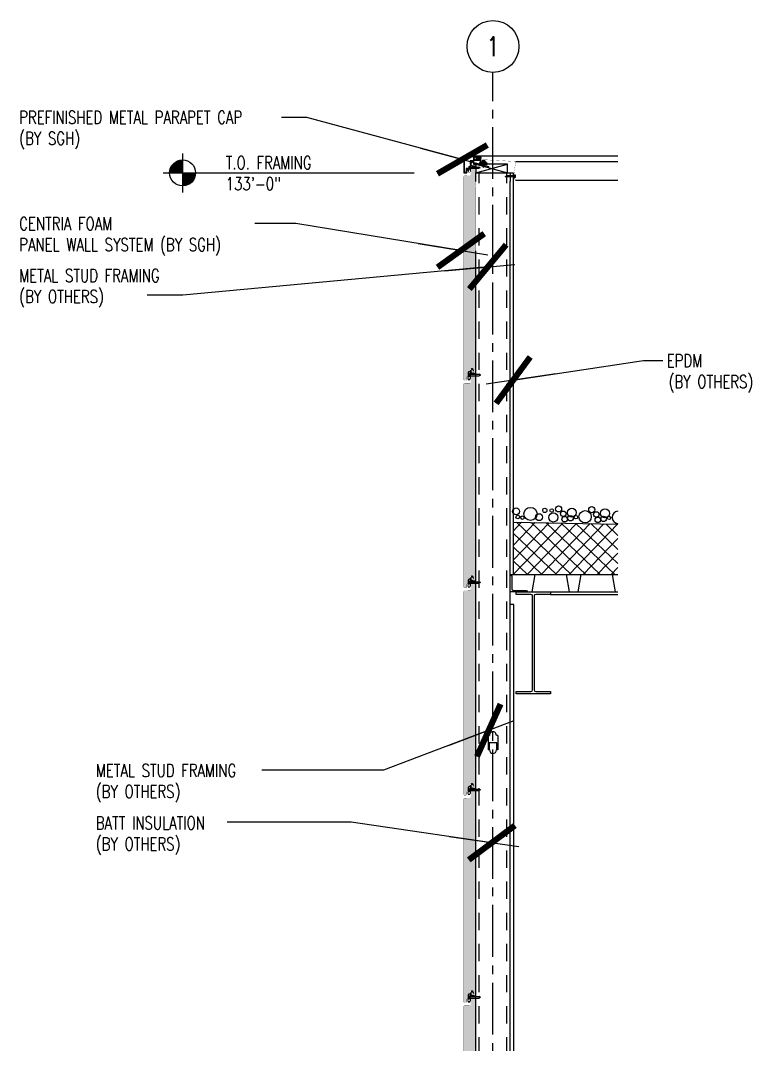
# Model space of a CAD drawing. Header units: inches. Extents: x 0 to 10293, y 0 to 4182.
# Drawn here: x 1624.1 to 1750.9, y 3569.3 to 3747 of the extents above; entities that cross this region are included whole.
import ezdxf
from ezdxf.enums import TextEntityAlignment as Align

# ---------------------------------------------------------------- set-up
doc = ezdxf.new("R2010")
doc.units = ezdxf.units.IN
doc.header["$LTSCALE"] = 48
doc.header["$MEASUREMENT"] = 0
doc.linetypes.add('CENTER2', pattern=[1.125, 0.75, -0.125, 0.125, -0.125])
doc.linetypes.add('HIDDEN3', pattern=[0.1125, 0.0625, -0.05])
for name, color, linetype in [('FINE', 3, 'Continuous'), ('HEAVY', 5, 'Continuous'), ('NONE', 7, 'Continuous'), ('PANEL', 1, 'Continuous'), ('STL_ANGLE', 5, 'Continuous'), ('XFINE', 1, 'Continuous'), ('XXFINE', 9, 'Continuous')]:
    doc.layers.add(name, color=color, linetype=linetype)
doc.styles.add('NOTATION', font='romans.shx', dxfattribs={"width": 0.75})
doc.styles.add('SIMPLEX', font='SIMPLEX.SHX')
doc.dimstyles.new('AVANT$7', dxfattribs={"dimscale": 96, "dimtxt": 0.09375, "dimasz": 0.078125, "dimexe": 0.0625, "dimexo": 0.046875, "dimgap": 0.03125, "dimtad": 0, "dimdec": 3, "dimrnd": 0.125, "dimzin": 15, "dimdsep": 46, "dimlunit": 4, "dimtxsty": 'NOTATION', "dimblk1": 'AVATICK', "dimblk2": 'AVATICK', "dimsah": 1, "dimcen": 0.0625, "dimdle": 0.09375, "dimclrd": 256, "dimclre": 256, "dimclrt": 11, "dimaunit": 1, "dimadec": 0, "dimazin": 0, "dimtfac": 1.5, "dimtdec": 3, "dimtix": 1, "dimtmove": 1, "dimatfit": 3, "dimldrblk": 'AVATICK', "dimfxl": 0, "dimtvp": 1.25, "dimfrac": 2, "dimtolj": 1, "dimtzin": 15, "dimarcsym": 0})

# ---------------------------------------------------------------- blocks, each defined once
blk = doc.blocks.new('studknockout')
at = {"layer": 'FINE'}
blk.add_lwpolyline([(0.66, 0.7), (0.66, 1.82), (-0.68, 1.82), (-0.68, 0.7)], dxfattribs=at)
at = {"layer": 'XFINE'}
for p, q in [((-0.6, 3.12), (-0.84, 3.12)), ((-0.84, 3.12), (-0.84, 0.59)), ((0.83, 3.12), (0.6, 3.12)), ((0.83, 3.12), (0.83, 0.59)), ((-0.6, 0.59), (-0.84, 0.59)), ((0.83, 0.59), (0.6, 0.59))]:
    blk.add_line(p, q, dxfattribs=at)
for centre, start, end in [((0, 3.14), 357.9461, 182.0539), ((0, 0.6), 180.835, 359.165)]:
    blk.add_arc(centre, 0.598, start, end, dxfattribs=at)
blk = doc.blocks.new('A$C3CA05C21')
at = {"layer": 'PANEL', "const_width": 0.03}
blk.add_lwpolyline([(0.79, 0), (0.79, 1.1, 0.061321), (0.78, 1.15), (0.75, 1.29, -0.061321), (0.74, 1.34), (0.74, 2.6, -0.061321), (0.75, 2.64), (0.78, 2.78, 0.069532), (0.79, 2.84), (0.79, 4.69, 0.414214), (0.57, 4.9), (0.41, 4.9, -0.414214), (0.38, 4.94), (0.38, 5.31, 0.520517), (0.26, 5.4), (0.01, 5.31)], format="xyb", dxfattribs=at)
blk = doc.blocks.new('6Runner')
at = {"layer": 'HEAVY', "flags": 128}
blk.add_lwpolyline([(0, 1.5), (0, 0), (6, 0), (6, 1.5)], dxfattribs=at)
blk = doc.blocks.new('2x6')
at = {"layer": 'HEAVY'}
for p, q in [((0.75, 5.5), (-0.75, 5.5)), ((-0.75, 5.5), (-0.75, 0)), ((0.75, 0), (0.75, 5.5)), ((-0.75, 0), (0.75, 0))]:
    blk.add_line(p, q, dxfattribs=at)
at = {"layer": 'XXFINE'}
for p, q in [((0.75, 5.5), (-0.75, 0)), ((-0.75, 5.5), (0.75, 0))]:
    blk.add_line(p, q, dxfattribs=at)
blk = doc.blocks.new('W18x35')
at = {"layer": 'NONE', "color": 5, "linetype": 'Continuous', "flags": 128}
blk.add_lwpolyline([(-3, 17.7), (3, 17.7), (3, 17.275), (0.4125, 17.275, 0.41421356), (0.15, 17.0125), (0.15, 0.6875, 0.41421356), (0.4125, 0.425), (3, 0.425), (3, 0), (-3, 0), (-3, 0.425), (-0.4125, 0.425, 0.41421356), (-0.15, 0.6875), (-0.15, 17.0125, 0.41421356), (-0.4125, 17.275), (-3, 17.275), (-3, 17.7)], format="xyb", close=True, dxfattribs=at)
blk = doc.blocks.new('3-Deck')
at = {"layer": 'HEAVY', "flags": 128}
blk.add_lwpolyline([(0, 0), (0.78, 0), (1.31, 3), (6.69, 3), (7.22, 0), (8, 0)], dxfattribs=at)
blk = doc.blocks.new('L3x3x14')
at = {"layer": 'STL_ANGLE', "linetype": 'Continuous', "flags": 128}
blk.add_lwpolyline([(0, 3), (0, 3, -0.41421356), (0.25, 2.75), (0.25, 0.5625, 0.41421356), (0.5625, 0.25), (2.75, 0.25, -0.41421356), (3, 0), (0, 0), (0, 3)], format="xyb", close=True, dxfattribs=at)
blk = doc.blocks.new('AVATICK')
blk.add_line((-1, 0), (0.631, 0))
at = {"const_width": 0.141}
blk.add_lwpolyline([(0.471, 0.471), (-0.471, -0.471)], dxfattribs=at)

msp = doc.modelspace()

# ---------------------------------------------------------------- hatches: boundary and pattern name
h = msp.add_hatch()
h.set_pattern_fill('AR-SAND', color=256, scale=0.25, style=0)
h.set_pattern_definition([(37.5, (1686.44856, 3673.65524), (-0.0157483, 0.481706), [0, -0.38, 0, -0.425, 0, -0.40625]), (7.5, (1686.44856, 3673.65524), (0.442444, 0.7055365), [0, -0.205, 0, -0.3425, 0, -0.13125]), (327.5, (1686.14106, 3673.65524), (0.7785355, 0.0014148), [0, -0.125, 0, -0.45, 0, -0.5875]), (317.5, (1686.14106, 3673.65524), (0.751532, 0.219419), [0, -0.0625, 0, -0.295, 0, -0.3375])])
h.paths.add_polyline_path([(1703.02905, 3717.07178), (1703.02905, 3718.14195, 0.061321355), (1703.02251, 3718.19507), (1702.98217, 3718.35641), (1702.98217, 3719.6651), (1703.02328, 3719.82952, 0.053119255), (1703.02861, 3719.87009), (1703.02861, 3721.38619), (1702.21397, 3721.38619), (1702.21397, 3720.85589), (1702.21397, 3720.20208, -0.404026226), (1702.12325, 3720.10814), (1701.14565, 3720.074, 0.404026226), (1701.02597, 3719.95008), (1701.02597, 3717.03996), (1701.02597, 3684.69821, 0.424426586), (1701.15428, 3684.57428), (1701.40628, 3684.58304, 0.404073765), (1701.52597, 3684.70697), (1701.52597, 3685.14932, -1), (1701.74497, 3685.14932), (1701.74497, 3684.99542, 0.199694813), (1701.78156, 3684.90747, 1.261623377), (1701.85118, 3684.92949), (1701.81997, 3684.98195), (1701.81997, 3685.12707), (1701.81997, 3685.97635, -0.414213562), (1701.91397, 3686.07035), (1702.13883, 3686.07035, 0.305086737), (1702.21611, 3686.18521), (1702.21611, 3686.63471), (1702.65611, 3686.63471), (1702.65361, 3686.63275), (1702.65361, 3686.24964, 0.001348218), (1702.65513, 3686.24988, 0.435128231), (1702.79787, 3686.07358, 0.431447291), (1703.02861, 3686.29121)])
h = msp.add_hatch()
h.set_pattern_fill('AR-SAND', color=256, scale=0.25, style=0)
h.set_pattern_definition([(37.5, (1686.44856, 3637.65524), (-0.0157483, 0.481706), [0, -0.38, 0, -0.425, 0, -0.40625]), (7.5, (1686.44856, 3637.65524), (0.442444, 0.7055365), [0, -0.205, 0, -0.3425, 0, -0.13125]), (327.5, (1686.14106, 3637.65524), (0.7785355, 0.0014148), [0, -0.125, 0, -0.45, 0, -0.5875]), (317.5, (1686.14106, 3637.65524), (0.751532, 0.219419), [0, -0.0625, 0, -0.295, 0, -0.3375])])
h.paths.add_polyline_path([(1703.02905, 3681.07178), (1703.02905, 3682.14195, 0.061321355), (1703.02251, 3682.19507), (1702.98217, 3682.35641), (1702.98217, 3683.6651), (1703.02328, 3683.82952, 0.053119255), (1703.02861, 3683.87009), (1703.02861, 3685.72998, 0.414213562), (1702.81061, 3685.94798), (1702.62239, 3685.94798), (1702.62239, 3686.35493, 0.520516937), (1702.4976, 3686.44232), (1702.254, 3686.35371, -0.127242377), (1702.24388, 3685.80311), (1702.21397, 3685.53678), (1702.21397, 3684.85589), (1702.21397, 3684.20208, -0.404026226), (1702.12325, 3684.10814), (1701.14565, 3684.074, 0.404026226), (1701.02597, 3683.95008), (1701.02597, 3681.03996), (1701.02597, 3648.69821, 0.424426586), (1701.15428, 3648.57428), (1701.40628, 3648.58304, 0.404073765), (1701.52597, 3648.70697), (1701.52597, 3649.14932, -1), (1701.74497, 3649.14932), (1701.74497, 3648.99542, 0.199694813), (1701.78156, 3648.90747, 2.248166221), (1701.81997, 3648.94781), (1701.81997, 3649.12707), (1701.81997, 3649.97635, -0.414213562), (1701.91397, 3650.07035), (1702.13883, 3650.07035, 0.305086737), (1702.21611, 3650.18521), (1702.21611, 3650.63471), (1702.65611, 3650.63471), (1702.65361, 3650.63275), (1702.65361, 3650.24964, 0.001348218), (1702.65513, 3650.24988, 0.435128231), (1702.79787, 3650.07358, 0.431447291), (1703.02861, 3650.29121)])
h = msp.add_hatch()
h.set_pattern_fill('ANSI37', color=256, scale=14, angle=1.19, style=0)
h.set_pattern_definition([(46.19, (-974.0337, 802.8216), (-1.262869, 1.211471), []), (136.19, (-974.0337, 802.8216), (-1.211471, -1.262869), [])])
h.paths.add_polyline_path([(1727.7368, 3650.86081), (1727.7368, 3659.61196), (1709.5761, 3659.98921), (1709.5761, 3650.86081)])
h = msp.add_hatch()
h.set_pattern_fill('AR-SAND', color=256, scale=0.25, style=0)
h.set_pattern_definition([(37.5, (1686.44856, 3601.65524), (-0.0157483, 0.481706), [0, -0.38, 0, -0.425, 0, -0.40625]), (7.5, (1686.44856, 3601.65524), (0.442444, 0.7055365), [0, -0.205, 0, -0.3425, 0, -0.13125]), (327.5, (1686.14106, 3601.65524), (0.7785355, 0.0014148), [0, -0.125, 0, -0.45, 0, -0.5875]), (317.5, (1686.14106, 3601.65524), (0.751532, 0.219419), [0, -0.0625, 0, -0.295, 0, -0.3375])])
h.paths.add_polyline_path([(1703.02905, 3645.07178), (1703.02905, 3646.14195, 0.061321355), (1703.02251, 3646.19507), (1702.98217, 3646.35641), (1702.98217, 3647.6651), (1703.02328, 3647.82952, 0.053119255), (1703.02861, 3647.87009), (1703.02861, 3649.72998, 0.414213562), (1702.81061, 3649.94798), (1702.62239, 3649.94798), (1702.62239, 3650.35493, 0.520516937), (1702.4976, 3650.44232), (1702.254, 3650.35371, -0.127242377), (1702.24388, 3649.80311), (1702.21397, 3649.53678), (1702.21397, 3648.85589), (1702.21397, 3648.20208, -0.404026226), (1702.12325, 3648.10814), (1701.14565, 3648.074, 0.404026226), (1701.02597, 3647.95008), (1701.02597, 3645.03996), (1701.02597, 3612.69821, 0.424426586), (1701.15428, 3612.57428), (1701.40628, 3612.58304, 0.404073765), (1701.52597, 3612.70697), (1701.52597, 3613.14932, -1), (1701.74497, 3613.14932), (1701.74497, 3612.99542, 0.199694813), (1701.78156, 3612.90747, 2.248166221), (1701.81997, 3612.94781), (1701.81997, 3613.12707), (1701.81997, 3613.97635, -0.414213562), (1701.91397, 3614.07035), (1702.13883, 3614.07035, 0.305086737), (1702.21611, 3614.18521), (1702.21611, 3614.63471), (1702.65611, 3614.63471), (1702.65361, 3614.63275), (1702.65361, 3614.24964, 0.001348218), (1702.65513, 3614.24988, 0.435128231), (1702.79787, 3614.07358, 0.431447291), (1703.02861, 3614.29121)])
h = msp.add_hatch()
h.set_pattern_fill('AR-SAND', color=256, scale=0.25, style=0)
h.set_pattern_definition([(37.5, (1686.44856, 3565.65524), (-0.0157483, 0.481706), [0, -0.38, 0, -0.425, 0, -0.40625]), (7.5, (1686.44856, 3565.65524), (0.442444, 0.7055365), [0, -0.205, 0, -0.3425, 0, -0.13125]), (327.5, (1686.14106, 3565.65524), (0.7785355, 0.0014148), [0, -0.125, 0, -0.45, 0, -0.5875]), (317.5, (1686.14106, 3565.65524), (0.751532, 0.219419), [0, -0.0625, 0, -0.295, 0, -0.3375])])
h.paths.add_polyline_path([(1703.02905, 3609.07178), (1703.02905, 3610.14195, 0.061321355), (1703.02251, 3610.19507), (1702.98217, 3610.35641), (1702.98217, 3611.6651), (1703.02328, 3611.82952, 0.053119255), (1703.02861, 3611.87009), (1703.02861, 3613.72998, 0.414213562), (1702.81061, 3613.94798), (1702.62239, 3613.94798), (1702.62239, 3614.35493, 0.520516937), (1702.4976, 3614.44232), (1702.254, 3614.35371, -0.127242377), (1702.24388, 3613.80311), (1702.21397, 3613.53678), (1702.21397, 3612.85589), (1702.21397, 3612.20208, -0.404026226), (1702.12325, 3612.10814), (1701.14565, 3612.074, 0.404026226), (1701.02597, 3611.95008), (1701.02597, 3609.03996), (1701.02597, 3576.69821, 0.424426586), (1701.15428, 3576.57428), (1701.40628, 3576.58304, 0.404073765), (1701.52597, 3576.70697), (1701.52597, 3577.14932, -1), (1701.74497, 3577.14932), (1701.74497, 3576.99542, 0.199694813), (1701.78156, 3576.90747, 2.248166221), (1701.81997, 3576.94781), (1701.81997, 3577.12707), (1701.81997, 3577.97635, -0.414213562), (1701.91397, 3578.07035), (1702.13883, 3578.07035, 0.305086737), (1702.21611, 3578.18521), (1702.21611, 3578.63471), (1702.65611, 3578.63471), (1702.65361, 3578.63275), (1702.65361, 3578.24964, 0.001348218), (1702.65513, 3578.24988, 0.435128231), (1702.79787, 3578.07358, 0.431447291), (1703.02861, 3578.29121)])
h = msp.add_hatch()
h.set_pattern_fill('AR-SAND', color=256, scale=0.25, style=0)
h.set_pattern_definition([(37.5, (1686.44856, 3529.65524), (-0.0157483, 0.481706), [0, -0.38, 0, -0.425, 0, -0.40625]), (7.5, (1686.44856, 3529.65524), (0.442444, 0.7055365), [0, -0.205, 0, -0.3425, 0, -0.13125]), (327.5, (1686.14106, 3529.65524), (0.7785355, 0.0014148), [0, -0.125, 0, -0.45, 0, -0.5875]), (317.5, (1686.14106, 3529.65524), (0.751532, 0.219419), [0, -0.0625, 0, -0.295, 0, -0.3375])])
h.paths.add_polyline_path([(1703.02905, 3573.07178), (1703.02905, 3574.14195, 0.061321355), (1703.02251, 3574.19507), (1702.98217, 3574.35641), (1702.98217, 3575.6651), (1703.02328, 3575.82952, 0.053119255), (1703.02861, 3575.87009), (1703.02861, 3577.72998, 0.414213562), (1702.81061, 3577.94798), (1702.62239, 3577.94798), (1702.62239, 3578.35493, 0.520516937), (1702.4976, 3578.44232), (1702.254, 3578.35371, -0.127242377), (1702.24388, 3577.80311), (1702.21397, 3577.53678), (1702.21397, 3576.85589), (1702.21397, 3576.20208, -0.404026226), (1702.12325, 3576.10814), (1701.14565, 3576.074, 0.404026226), (1701.02597, 3575.95008), (1701.02597, 3573.03996), (1701.02597, 3540.69821, 0.424426586), (1701.15428, 3540.57428), (1701.40628, 3540.58304, 0.404073765), (1701.52597, 3540.70697), (1701.52597, 3541.14932, -1), (1701.74497, 3541.14932), (1701.74497, 3540.99542, 0.199694813), (1701.78156, 3540.90747, 2.248166221), (1701.81997, 3540.94781), (1701.81997, 3541.12707), (1701.81997, 3541.97635, -0.414213562), (1701.91397, 3542.07035), (1702.13883, 3542.07035, 0.305086737), (1702.21611, 3542.18521), (1702.21611, 3542.63471), (1702.65611, 3542.63471), (1702.65361, 3542.63275), (1702.65361, 3542.24964, 0.001348218), (1702.65513, 3542.24988, 0.435128231), (1702.79787, 3542.07358, 0.431447291), (1703.02861, 3542.29121)])

# ---------------------------------------------------------------- linework, layer by layer
at = {"linetype": 'CENTER2', "ltscale": 0.25}
msp.add_line((1706.0761, 3233.54083), (1706.0761, 3738.02573), dxfattribs=at)
for p, q in [((1652.2076, 3723.95674), (1652.2076, 3717.20134)), ((1701.08797, 3723.5662), (1727.7368, 3723.5662)), ((1650.12012, 3721.42347), (1652.2076, 3721.42347)), ((1650.16058, 3721.51729), (1652.2076, 3721.51729)), ((1650.20624, 3721.61112), (1652.2076, 3721.61112)), ((1650.25748, 3721.70494), (1652.2076, 3721.70494)), ((1650.31475, 3721.79877), (1652.2076, 3721.79877)), ((1650.37861, 3721.89259), (1652.2076, 3721.89259)), ((1650.44979, 3721.98642), (1652.2076, 3721.98642)), ((1650.5292, 3722.08024), (1652.2076, 3722.08024)), ((1650.6181, 3722.17407), (1652.2076, 3722.17407)), ((1650.71817, 3722.26789), (1652.2076, 3722.26789)), ((1650.83185, 3722.36172), (1652.2076, 3722.36172)), ((1650.96287, 3722.45554), (1652.2076, 3722.45554)), ((1651.11745, 3722.54937), (1652.2076, 3722.54937)), ((1651.30766, 3722.64319), (1652.2076, 3722.64319)), ((1651.56437, 3722.73702), (1652.2076, 3722.73702)), ((1702.35705, 3722.45031), (1702.54962, 3722.60107)), ((1702.36017, 3722.53213), (1702.44823, 3722.60107)), ((1702.37257, 3722.38308), (1702.6501, 3722.60037)), ((1702.55151, 3722.4438), (1702.6828, 3722.5466)), ((1702.60611, 3722.40718), (1702.67505, 3722.46115)), ((1702.61976, 3722.33848), (1702.68633, 3722.3906)), ((1702.61976, 3722.25911), (1702.67683, 3722.30379)), ((1702.63916, 3722.19492), (1702.68125, 3722.22787)), ((1703.67075, 3722.27922), (1705.06563, 3722.07904)), ((1705.06563, 3722.27922), (1703.67075, 3722.07904)), ((1710.0161, 3722.55738), (1727.7368, 3722.55738)), ((1648.8299, 3720.57904), (1655.5853, 3720.57904)), ((1649.95775, 3720.67287), (1652.2076, 3720.67287)), ((1649.96363, 3720.76669), (1652.2076, 3720.76669)), ((1649.97346, 3720.86052), (1652.2076, 3720.86052)), ((1649.98729, 3720.95434), (1652.2076, 3720.95434)), ((1650.00521, 3721.04817), (1652.2076, 3721.04817)), ((1650.0273, 3721.14199), (1652.2076, 3721.14199)), ((1650.05371, 3721.23582), (1652.2076, 3721.23582)), ((1650.08458, 3721.32964), (1652.2076, 3721.32964)), ((1652.2076, 3720.57904), (1654.4594, 3720.57904)), ((1652.2076, 3720.57904), (1654.4594, 3720.57904)), ((1654.45744, 3720.48522), (1652.2076, 3720.48522)), ((1654.45157, 3720.39139), (1652.2076, 3720.39139)), ((1654.44174, 3720.29757), (1652.2076, 3720.29757)), ((1654.4279, 3720.20374), (1652.2076, 3720.20374)), ((1654.40999, 3720.10992), (1652.2076, 3720.10992)), ((1654.38789, 3720.01609), (1652.2076, 3720.01609)), ((1654.36149, 3719.92227), (1652.2076, 3719.92227)), ((1654.33062, 3719.82844), (1652.2076, 3719.82844)), ((1654.29507, 3719.73462), (1652.2076, 3719.73462)), ((1654.25462, 3719.64079), (1652.2076, 3719.64079)), ((1655.5853, 3720.57904), (1692.40023, 3720.57904)), ((1709.0761, 3720.57904), (1709.5761, 3720.57904)), ((1709.5761, 3720.57904), (1709.5761, 3650.86081)), ((1654.20895, 3719.54697), (1652.2076, 3719.54697)), ((1654.15771, 3719.45314), (1652.2076, 3719.45314)), ((1654.10045, 3719.35932), (1652.2076, 3719.35932)), ((1654.03658, 3719.26549), (1652.2076, 3719.26549)), ((1653.96541, 3719.17167), (1652.2076, 3719.17167)), ((1653.88599, 3719.07784), (1652.2076, 3719.07784)), ((1653.79709, 3718.98402), (1652.2076, 3718.98402)), ((1653.69702, 3718.89019), (1652.2076, 3718.89019)), ((1653.58334, 3718.79637), (1652.2076, 3718.79637)), ((1653.45233, 3718.70254), (1652.2076, 3718.70254)), ((1653.29775, 3718.60872), (1652.2076, 3718.60872)), ((1653.10754, 3718.51489), (1652.2076, 3718.51489)), ((1652.85083, 3718.42107), (1652.2076, 3718.42107)), ((1709.0761, 3326.07866), (1709.0761, 3719.07904)), ((1709.97679, 3719.34196), (1727.7368, 3719.34196)), ((1703.0761, 3326.07866), (1703.0761, 3707.07904)), ((1702.35705, 3686.47995), (1702.54962, 3686.63071)), ((1702.36017, 3686.56177), (1702.44823, 3686.63071)), ((1702.37257, 3686.41272), (1702.64069, 3686.62264)), ((1702.51189, 3686.44242), (1702.65101, 3686.55134)), ((1702.59099, 3686.42497), (1702.6689, 3686.48597)), ((1702.61976, 3686.36812), (1702.6689, 3686.40659)), ((1702.61976, 3686.28874), (1702.66845, 3686.32687)), ((1701.78079, 3684.73564), (1702.03083, 3684.74456)), ((1701.78079, 3684.73564), (1702.03083, 3684.74456)), ((1702.03182, 3684.71481), (1701.78178, 3684.70622)), ((1702.03182, 3684.71481), (1701.78178, 3684.70622)), ((1701.89921, 3685.66019), (1701.89921, 3685.35344)), ((1701.92745, 3685.71132), (1702.08921, 3685.71132)), ((1701.92745, 3685.60907), (1702.08921, 3685.60907)), ((1701.92745, 3685.40457), (1702.08921, 3685.40457)), ((1701.92745, 3685.30232), (1702.08921, 3685.30232)), ((1702.08921, 3685.71132), (1702.08921, 3685.30232)), ((1708.47421, 3660.07101), (1708.47582, 3660.1486)), ((1709.5761, 3659.98921), (1727.7368, 3659.61196)), ((1702.35705, 3650.47995), (1702.54962, 3650.63071)), ((1702.36017, 3650.56177), (1702.44823, 3650.63071)), ((1702.37257, 3650.41272), (1702.64069, 3650.62264)), ((1702.51189, 3650.44242), (1702.65101, 3650.55134)), ((1702.59099, 3650.42497), (1702.6689, 3650.48597)), ((1702.61976, 3650.36812), (1702.6689, 3650.40659)), ((1702.61976, 3650.28874), (1702.66845, 3650.32687)), ((1709.0761, 3650.86081), (1709.5761, 3650.86081)), ((1709.5761, 3650.86081), (1727.7368, 3650.86081)), ((1701.78079, 3648.73564), (1702.03083, 3648.74456)), ((1701.78079, 3648.73564), (1702.03083, 3648.74456)), ((1702.03182, 3648.71481), (1701.78178, 3648.70622)), ((1702.03182, 3648.71481), (1701.78178, 3648.70622)), ((1701.89921, 3649.66019), (1701.89921, 3649.35344)), ((1701.92745, 3649.71132), (1702.08921, 3649.71132)), ((1701.92745, 3649.60907), (1702.08921, 3649.60907)), ((1701.92745, 3649.40457), (1702.08921, 3649.40457)), ((1701.92745, 3649.30232), (1702.08921, 3649.30232)), ((1702.08921, 3649.71132), (1702.08921, 3649.30232)), ((1716.0761, 3647.86081), (1727.7368, 3647.86081)), ((1716.0761, 3647.43581), (1727.7368, 3647.43581)), ((1709.7011, 3645.65811), (1709.0761, 3645.65811)), ((1709.7011, 3405.1004), (1709.7011, 3645.65811)), ((1701.89921, 3613.66019), (1701.89921, 3613.35344)), ((1701.92745, 3613.71132), (1702.08921, 3613.71132)), ((1701.92745, 3613.60907), (1702.08921, 3613.60907)), ((1701.92745, 3613.40457), (1702.08921, 3613.40457)), ((1701.92745, 3613.30232), (1702.08921, 3613.30232)), ((1702.08921, 3613.71132), (1702.08921, 3613.30232)), ((1702.35705, 3614.47995), (1702.54962, 3614.63071)), ((1702.36017, 3614.56177), (1702.44823, 3614.63071)), ((1702.37257, 3614.41272), (1702.64069, 3614.62264)), ((1702.51189, 3614.44242), (1702.65101, 3614.55134)), ((1702.59099, 3614.42497), (1702.6689, 3614.48597)), ((1702.61976, 3614.36812), (1702.6689, 3614.40659)), ((1702.61976, 3614.28874), (1702.66845, 3614.32687)), ((1701.78079, 3612.73564), (1702.03083, 3612.74456)), ((1701.78079, 3612.73564), (1702.03083, 3612.74456)), ((1702.03182, 3612.71481), (1701.78178, 3612.70622)), ((1702.03182, 3612.71481), (1701.78178, 3612.70622)), ((1701.89921, 3577.66019), (1701.89921, 3577.35344)), ((1701.92745, 3577.71132), (1702.08921, 3577.71132)), ((1701.92745, 3577.60907), (1702.08921, 3577.60907)), ((1702.08921, 3577.71132), (1702.08921, 3577.30232)), ((1702.35705, 3578.47995), (1702.54962, 3578.63071)), ((1702.36017, 3578.56177), (1702.44823, 3578.63071)), ((1702.37257, 3578.41272), (1702.64069, 3578.62264)), ((1702.51189, 3578.44242), (1702.65101, 3578.55134)), ((1702.59099, 3578.42497), (1702.6689, 3578.48597)), ((1702.61976, 3578.36812), (1702.6689, 3578.40659)), ((1702.61976, 3578.28874), (1702.66845, 3578.32687)), ((1701.78079, 3576.73564), (1702.03083, 3576.74456)), ((1701.78079, 3576.73564), (1702.03083, 3576.74456)), ((1702.03182, 3576.71481), (1701.78178, 3576.70622)), ((1702.03182, 3576.71481), (1701.78178, 3576.70622)), ((1701.92745, 3577.40457), (1702.08921, 3577.40457)), ((1701.92745, 3577.30232), (1702.08921, 3577.30232))]:
    msp.add_line(p, q)
at = {"linetype": 'Continuous'}
for p, q in [((1701.88587, 3721.6321), (1701.88587, 3721.32535)), ((1701.9141, 3721.68323), (1702.07587, 3721.68323)), ((1701.9141, 3721.58098), (1702.07587, 3721.58098)), ((1702.07587, 3721.68323), (1702.07587, 3721.27423)), ((1702.07587, 3721.57119), (1703.62835, 3721.57119)), ((1702.10032, 3721.83995), (1702.10032, 3720.91289)), ((1702.17832, 3720.91289), (1702.17832, 3721.83995)), ((1702.21751, 3721.86985), (1702.96033, 3721.66647)), ((1702.23811, 3721.94508), (1702.98093, 3721.7417)), ((1702.96033, 3721.66647), (1702.98093, 3721.7417)), ((1703.81593, 3721.46394), (1703.62834, 3721.38619)), ((1703.81593, 3721.49351), (1703.62835, 3721.57119)), ((1704.13277, 3722.46302), (1704.13277, 3722.48345)), ((1704.7234, 3722.48345), (1704.13277, 3722.48345)), ((1704.7234, 3722.46302), (1704.13277, 3722.46302)), ((1704.15196, 3722.44683), (1704.15196, 3722.46302)), ((1704.70427, 3722.44683), (1704.15196, 3722.44683)), ((1704.22361, 3722.69328), (1704.22361, 3722.53152)), ((1704.22361, 3722.53152), (1704.63261, 3722.53152)), ((1704.58149, 3722.72152), (1704.27474, 3722.72152)), ((1704.32586, 3722.69328), (1704.32586, 3722.53152)), ((1704.33558, 3722.44683), (1704.33558, 3721.72904)), ((1704.41333, 3721.54145), (1704.33558, 3721.72904)), ((1704.4429, 3721.54145), (1704.52058, 3721.72903)), ((1704.52058, 3722.44683), (1704.52058, 3721.72903)), ((1704.53036, 3722.69328), (1704.53036, 3722.53152)), ((1704.63261, 3722.69328), (1704.63261, 3722.53152)), ((1704.70427, 3722.44683), (1704.70427, 3722.46302)), ((1704.7234, 3722.46302), (1704.7234, 3722.48345)), ((1701.9141, 3721.37648), (1702.07587, 3721.37648)), ((1701.9141, 3721.27423), (1702.07587, 3721.27423)), ((1702.07587, 3721.38619), (1703.62834, 3721.38619)), ((1702.10032, 3720.91289), (1702.17832, 3720.91289)), ((1708.21862, 3719.98032), (1708.40621, 3720.05807)), ((1708.21862, 3719.95075), (1708.40619, 3719.87307)), ((1709.71989, 3719.87307), (1708.40619, 3719.87307)), ((1709.71989, 3720.05807), (1708.40621, 3720.05807)), ((1709.71989, 3719.68938), (1709.71989, 3720.24169)), ((1709.71989, 3720.24169), (1709.73608, 3720.24169)), ((1709.71989, 3719.68938), (1709.73608, 3719.68938)), ((1709.73608, 3719.67025), (1709.73608, 3720.26088)), ((1709.73608, 3720.26088), (1709.75651, 3720.26088)), ((1709.73608, 3719.67025), (1709.75651, 3719.67025)), ((1709.75651, 3719.67025), (1709.75651, 3720.26088)), ((1709.96634, 3720.17004), (1709.80458, 3720.17004)), ((1709.80458, 3720.17004), (1709.80458, 3719.76104)), ((1709.96634, 3720.06779), (1709.80458, 3720.06779)), ((1709.96634, 3719.86329), (1709.80458, 3719.86329)), ((1709.96634, 3719.76104), (1709.80458, 3719.76104)), ((1709.99458, 3719.81216), (1709.99458, 3720.11891)), ((1701.81997, 3685.12707), (1701.81997, 3685.97635)), ((1702.13883, 3686.07035), (1701.91397, 3686.07035)), ((1702.21751, 3685.86985), (1702.96033, 3685.66647)), ((1702.23811, 3685.94508), (1702.98093, 3685.7417)), ((1702.08921, 3685.62682), (1702.10032, 3685.62682)), ((1702.08921, 3685.38682), (1702.10032, 3685.38682)), ((1702.10032, 3685.83995), (1702.10032, 3684.91289)), ((1702.10032, 3684.91289), (1702.17832, 3684.91289)), ((1702.17832, 3684.91289), (1702.17832, 3685.83995)), ((1702.17832, 3685.62682), (1703.68368, 3685.62682)), ((1702.17832, 3685.38682), (1703.68366, 3685.38682)), ((1702.96033, 3685.66647), (1702.98093, 3685.7417)), ((1703.898, 3685.50682), (1703.68366, 3685.38682)), ((1703.898, 3685.50682), (1703.68368, 3685.62682)), ((1701.81997, 3649.12707), (1701.81997, 3649.97635)), ((1702.13883, 3650.07035), (1701.91397, 3650.07035)), ((1702.08921, 3649.62682), (1702.10032, 3649.62682)), ((1702.08921, 3649.38682), (1702.10032, 3649.38682)), ((1702.10032, 3649.83995), (1702.10032, 3648.91289)), ((1702.10032, 3648.91289), (1702.17832, 3648.91289)), ((1702.17832, 3648.91289), (1702.17832, 3649.83995)), ((1702.17832, 3649.62682), (1703.68368, 3649.62682)), ((1702.17832, 3649.38682), (1703.68366, 3649.38682)), ((1702.21751, 3649.86985), (1702.96033, 3649.66647)), ((1702.23811, 3649.94508), (1702.98093, 3649.7417)), ((1702.96033, 3649.66647), (1702.98093, 3649.7417)), ((1703.898, 3649.50682), (1703.68366, 3649.38682)), ((1703.898, 3649.50682), (1703.68368, 3649.62682)), ((1701.81997, 3613.12707), (1701.81997, 3613.97635)), ((1702.13883, 3614.07035), (1701.91397, 3614.07035)), ((1702.08921, 3613.62682), (1702.10032, 3613.62682)), ((1702.08921, 3613.38682), (1702.10032, 3613.38682)), ((1702.10032, 3613.83995), (1702.10032, 3612.91289)), ((1702.17832, 3612.91289), (1702.17832, 3613.83995)), ((1702.17832, 3613.62682), (1703.68368, 3613.62682)), ((1702.17832, 3613.38682), (1703.68366, 3613.38682)), ((1702.21751, 3613.86985), (1702.96033, 3613.66647)), ((1702.23811, 3613.94508), (1702.98093, 3613.7417)), ((1702.96033, 3613.66647), (1702.98093, 3613.7417)), ((1703.898, 3613.50682), (1703.68366, 3613.38682)), ((1703.898, 3613.50682), (1703.68368, 3613.62682)), ((1702.10032, 3612.91289), (1702.17832, 3612.91289)), ((1701.81997, 3577.12707), (1701.81997, 3577.97635)), ((1702.13883, 3578.07035), (1701.91397, 3578.07035)), ((1702.08921, 3577.62682), (1702.10032, 3577.62682)), ((1702.10032, 3577.83995), (1702.10032, 3576.91289)), ((1702.17832, 3576.91289), (1702.17832, 3577.83995)), ((1702.17832, 3577.62682), (1703.68368, 3577.62682)), ((1702.21751, 3577.86985), (1702.96033, 3577.66647)), ((1702.23811, 3577.94508), (1702.98093, 3577.7417)), ((1702.96033, 3577.66647), (1702.98093, 3577.7417)), ((1703.898, 3577.50682), (1703.68366, 3577.38682)), ((1703.898, 3577.50682), (1703.68368, 3577.62682)), ((1702.08921, 3577.38682), (1702.10032, 3577.38682)), ((1702.10032, 3576.91289), (1702.17832, 3576.91289)), ((1702.17832, 3577.38682), (1703.68366, 3577.38682))]:
    msp.add_line(p, q, dxfattribs=at)
at = {"linetype": 'HIDDEN3'}
for p, q in [((1703.7011, 3324.57866), (1703.7011, 3720.57904)), ((1708.4511, 3324.57866), (1708.4511, 3720.57904))]:
    msp.add_line(p, q, dxfattribs=at)
at = {"linetype": 'Continuous'}
msp.add_lwpolyline([(1701.16788, 3723.43655), (1702.66766, 3723.35126, -0.397670741), (1702.68276, 3723.33528), (1702.68276, 3722.69467, -0.414213562), (1702.66676, 3722.67867), (1702.13021, 3722.67867, 0.414213562), (1702.11421, 3722.66267), (1702.11421, 3722.08657, 0.414213562), (1702.13021, 3722.07057), (1702.17621, 3722.07057, 0.414213562), (1702.19221, 3722.08657), (1702.19221, 3722.58467, -0.414213562), (1702.20821, 3722.60067), (1702.66676, 3722.60067, -0.414213562), (1702.68276, 3722.58467), (1702.68276, 3722.08657, 0.414213562), (1702.69876, 3722.07057), (1703.00997, 3722.07057, 0.414213562), (1703.02597, 3722.08657), (1703.02597, 3722.13257, 0.414213562), (1703.00997, 3722.14857), (1702.77676, 3722.14857, -0.414213562), (1702.76076, 3722.16457), (1702.76076, 3722.79204, -0.430952185), (1702.77766, 3722.80802), (1703.85566, 3722.74671, -0.397670741), (1703.87076, 3722.73074), (1703.87076, 3722.33582, 0.414213562), (1703.88676, 3722.31982), (1704.85476, 3722.31982, 0.414213562), (1704.87076, 3722.33582), (1704.87076, 3722.42882, 0.414213562), (1704.85476, 3722.44482), (1704.01176, 3722.44482, -0.414213562), (1703.99576, 3722.46082), (1703.99576, 3722.84883, 0.397670741), (1703.98066, 3722.8648), (1702.82285, 3722.93065, -0.397670741), (1702.80776, 3722.94662), (1702.80776, 3723.32636, -0.430952185), (1702.82466, 3723.34233), (1703.77584, 3723.28824, -0.087488664), (1703.78124, 3723.28696), (1703.9937, 3723.19566, 0.414213562), (1704.01472, 3723.20404), (1704.05144, 3723.28949, 0.414213562), (1704.04305, 3723.31051), (1703.81035, 3723.41051, 0.087488664), (1703.80494, 3723.41178), (1701.09149, 3723.5661, 0.430952185), (1701.02597, 3723.5042), (1701.02597, 3720.58582, 0.414213562), (1701.04197, 3720.56982), (1701.50997, 3720.56982, 0.414213562), (1701.52597, 3720.58582), (1701.52597, 3721.24132, -0.414213562), (1701.54197, 3721.25732), (1701.72797, 3721.25732, -0.414213562), (1701.74397, 3721.24132), (1701.74397, 3720.89882, 0.414213562), (1701.75997, 3720.88282), (1701.80597, 3720.88282, 0.414213562), (1701.82197, 3720.89882), (1701.82197, 3721.31932, 0.414213562), (1701.80597, 3721.33532), (1701.46397, 3721.33532, 0.414213562), (1701.44797, 3721.31932), (1701.44797, 3720.66382, -0.414213562), (1701.43197, 3720.64782), (1701.16697, 3720.64782, -0.414213562), (1701.15097, 3720.66382), (1701.15097, 3723.42058, -0.430952185)], format="xyb", close=True, dxfattribs=at)
at = {"const_width": 0.03}
msp.add_lwpolyline([(1703.1132, 3723.29197), (1702.82931, 3722.96609), (1710.0161, 3722.55738), (1709.62323, 3719.69551), (1709.97679, 3719.34196)], dxfattribs=at)
for points in [[(1703.42843, 3722.93599), (1703.43648, 3722.93559), (1703.44446, 3722.93518), (1703.45241, 3722.93478), (1703.46038, 3722.93444), (1703.46843, 3722.93418), (1703.4766, 3722.93403), (1703.48493, 3722.93403), (1703.49348, 3722.93422), (1703.50228, 3722.93462), (1703.51131, 3722.9353), (1703.52056, 3722.93631), (1703.53001, 3722.93771), (1703.53961, 3722.93956), (1703.54936, 3722.94193), (1703.55923, 3722.94487), (1703.5692, 3722.94844), (1703.57922, 3722.95268), (1703.58918, 3722.95757), (1703.59896, 3722.96306), (1703.60843, 3722.9691), (1703.61745, 3722.97566), (1703.62591, 3722.98269), (1703.63367, 3722.99014), (1703.6406, 3722.99796), (1703.64662, 3723.00612), (1703.65179, 3723.01458), (1703.65622, 3723.02331), (1703.66001, 3723.03228), (1703.66326, 3723.04145), (1703.66608, 3723.05078), (1703.66857, 3723.06026), (1703.67084, 3723.06983), (1703.67297, 3723.07949), (1703.67496, 3723.08919), (1703.67681, 3723.09892), (1703.67849, 3723.10866), (1703.68, 3723.11839), (1703.68131, 3723.12808), (1703.68241, 3723.13773), (1703.68329, 3723.14729), (1703.68394, 3723.15675), (1703.68437, 3723.16599), (1703.68462, 3723.1749), (1703.68472, 3723.18336), (1703.68468, 3723.19124), (1703.68454, 3723.19844), (1703.68432, 3723.20482), (1703.68405, 3723.21028), (1703.68375, 3723.21474), (1703.68338, 3723.21836), (1703.68292, 3723.22134), (1703.68233, 3723.2239), (1703.68158, 3723.22622), (1703.68062, 3723.22853), (1703.67942, 3723.23102), (1703.67795, 3723.2339), (1703.67617, 3723.23732), (1703.67405, 3723.24122), (1703.67154, 3723.24549), (1703.66861, 3723.25002), (1703.66524, 3723.25469), (1703.66137, 3723.2594), (1703.65698, 3723.26401), (1703.65203, 3723.26843), (1703.64648, 3723.27257), (1703.64027, 3723.2764), (1703.63332, 3723.27993), (1703.62558, 3723.28316), (1703.61696, 3723.28612), (1703.60741, 3723.28879), (1703.59684, 3723.29119), (1703.58521, 3723.29332), (1703.57247, 3723.2952), (1703.55876, 3723.29685), (1703.54425, 3723.29831), (1703.52912, 3723.29961), (1703.51353, 3723.30079), (1703.49766, 3723.30189), (1703.48169, 3723.30295), (1703.46578, 3723.30399), (1703.4501, 3723.30504), (1703.43474, 3723.30604), (1703.41978, 3723.30692), (1703.40531, 3723.30761), (1703.39141, 3723.30804), (1703.37817, 3723.30813), (1703.36566, 3723.30782), (1703.35398, 3723.30704), (1703.34317, 3723.30572), (1703.33316, 3723.3039), (1703.32383, 3723.30162), (1703.31507, 3723.29891), (1703.30678, 3723.29582), (1703.29885, 3723.29239), (1703.29116, 3723.28867), (1703.2836, 3723.28469), (1703.27608, 3723.28048), (1703.26861, 3723.27605), (1703.26119, 3723.27137), (1703.25384, 3723.26643), (1703.24657, 3723.26122), (1703.2394, 3723.25572), (1703.23234, 3723.24992), (1703.22541, 3723.2438), (1703.21863, 3723.23734), (1703.21207, 3723.23049), (1703.20579, 3723.2232), (1703.19987, 3723.21542), (1703.19438, 3723.20709), (1703.18939, 3723.19816), (1703.18497, 3723.18857), (1703.1812, 3723.17828), (1703.17813, 3723.16726), (1703.17579, 3723.15563), (1703.17422, 3723.14356), (1703.17342, 3723.1312), (1703.17341, 3723.11871), (1703.17423, 3723.10624), (1703.17589, 3723.09396), (1703.1784, 3723.08202), (1703.18179, 3723.07056), (1703.18598, 3723.05959), (1703.19092, 3723.04912), (1703.19654, 3723.03914), (1703.20276, 3723.02964), (1703.20953, 3723.02063), (1703.21676, 3723.0121), (1703.22439, 3723.00406), (1703.23237, 3722.99649), (1703.24062, 3722.9894), (1703.24909, 3722.9828), (1703.25774, 3722.97669), (1703.26651, 3722.97109), (1703.27535, 3722.96599), (1703.28419, 3722.9614), (1703.293, 3722.95733), (1703.30172, 3722.95377), (1703.31036, 3722.9507), (1703.31894, 3722.94807), (1703.32746, 3722.94584), (1703.33595, 3722.94396), (1703.34442, 3722.9424), (1703.35288, 3722.94111), (1703.36135, 3722.94006), (1703.36984, 3722.9392), (1703.37834, 3722.93849), (1703.38682, 3722.93792), (1703.39527, 3722.93745), (1703.40368, 3722.93706), (1703.41202, 3722.9367), (1703.42028, 3722.93636)], [(1703.67075, 3722.07904), (1705.06563, 3722.07904), (1705.06563, 3722.27922), (1703.67075, 3722.27922)]]:
    msp.add_lwpolyline(points, close=True)
for points, const_width in [([(1701.65015, 3720.87841), (1701.67999, 3721.08123, 1.075844136), (1701.59047, 3721.08778), (1701.59047, 3720.84285, 0.424411955), (1701.71877, 3720.71893), (1702.09427, 3720.73196, 0.404088187), (1702.21397, 3720.85589), (1702.21397, 3721.77478, -1.057535253), (1702.24388, 3721.77311), (1702.21397, 3721.50678)], 0.045), ([(1702.21397, 3720.85589), (1702.21397, 3720.20208, -0.404026226), (1702.12325, 3720.10814), (1701.14565, 3720.074, 0.404026226), (1701.02597, 3719.95008), (1701.02597, 3717.03996)], 0.031), ([(1702.21397, 3684.85589), (1702.21397, 3684.20208, -0.404026226), (1702.12325, 3684.10814), (1701.14565, 3684.074, 0.404026226), (1701.02597, 3683.95008), (1701.02597, 3681.03996)], 0.031), ([(1701.65015, 3684.87841), (1701.67999, 3685.08123, 1.075844136), (1701.59047, 3685.08778), (1701.59047, 3684.84285, 0.424411955), (1701.71877, 3684.71893), (1701.78152, 3684.72111)], 0.03), ([(1701.65015, 3684.87841), (1701.67999, 3685.08123, 1.075844136), (1701.59047, 3685.08778), (1701.59047, 3684.84285, 0.424411955), (1701.71877, 3684.71893), (1701.78152, 3684.72111)], 0.03), ([(1702.03152, 3684.72978), (1702.09427, 3684.73196, 0.404088187), (1702.21397, 3684.85589), (1702.21397, 3685.80478, -1.057535253), (1702.24388, 3685.80311), (1702.21397, 3685.53678)], 0.03), ([(1702.03152, 3684.72978), (1702.09427, 3684.73196, 0.404088187), (1702.21397, 3684.85589), (1702.21397, 3685.80478, -1.057535253), (1702.24388, 3685.80311), (1702.21397, 3685.53678)], 0.03), ([(1702.21397, 3648.85589), (1702.21397, 3648.20208, -0.404026226), (1702.12325, 3648.10814), (1701.14565, 3648.074, 0.404026226), (1701.02597, 3647.95008), (1701.02597, 3645.03996)], 0.031), ([(1701.65015, 3648.87841), (1701.67999, 3649.08123, 1.075844136), (1701.59047, 3649.08778), (1701.59047, 3648.84285, 0.424411955), (1701.71877, 3648.71893), (1701.78152, 3648.72111)], 0.03), ([(1701.65015, 3648.87841), (1701.67999, 3649.08123, 1.075844136), (1701.59047, 3649.08778), (1701.59047, 3648.84285, 0.424411955), (1701.71877, 3648.71893), (1701.78152, 3648.72111)], 0.03), ([(1702.03152, 3648.72978), (1702.09427, 3648.73196, 0.404088187), (1702.21397, 3648.85589), (1702.21397, 3649.80478, -1.057535253), (1702.24388, 3649.80311), (1702.21397, 3649.53678)], 0.03), ([(1702.03152, 3648.72978), (1702.09427, 3648.73196, 0.404088187), (1702.21397, 3648.85589), (1702.21397, 3649.80478, -1.057535253), (1702.24388, 3649.80311), (1702.21397, 3649.53678)], 0.03), ([(1701.65015, 3612.87841), (1701.67999, 3613.08123, 1.075844136), (1701.59047, 3613.08778), (1701.59047, 3612.84285, 0.424411955), (1701.71877, 3612.71893), (1701.78152, 3612.72111)], 0.03), ([(1701.65015, 3612.87841), (1701.67999, 3613.08123, 1.075844136), (1701.59047, 3613.08778), (1701.59047, 3612.84285, 0.424411955), (1701.71877, 3612.71893), (1701.78152, 3612.72111)], 0.03), ([(1702.03152, 3612.72978), (1702.09427, 3612.73196, 0.404088187), (1702.21397, 3612.85589), (1702.21397, 3613.80478, -1.057535253), (1702.24388, 3613.80311), (1702.21397, 3613.53678)], 0.03), ([(1702.03152, 3612.72978), (1702.09427, 3612.73196, 0.404088187), (1702.21397, 3612.85589), (1702.21397, 3613.80478, -1.057535253), (1702.24388, 3613.80311), (1702.21397, 3613.53678)], 0.03), ([(1702.21397, 3612.85589), (1702.21397, 3612.20208, -0.404026226), (1702.12325, 3612.10814), (1701.14565, 3612.074, 0.404026226), (1701.02597, 3611.95008), (1701.02597, 3609.03996)], 0.031), ([(1702.03152, 3576.72978), (1702.09427, 3576.73196, 0.404088187), (1702.21397, 3576.85589), (1702.21397, 3577.80478, -1.057535253), (1702.24388, 3577.80311), (1702.21397, 3577.53678)], 0.03), ([(1702.03152, 3576.72978), (1702.09427, 3576.73196, 0.404088187), (1702.21397, 3576.85589), (1702.21397, 3577.80478, -1.057535253), (1702.24388, 3577.80311), (1702.21397, 3577.53678)], 0.03), ([(1702.21397, 3576.85589), (1702.21397, 3576.20208, -0.404026226), (1702.12325, 3576.10814), (1701.14565, 3576.074, 0.404026226), (1701.02597, 3575.95008), (1701.02597, 3573.03996)], 0.031), ([(1701.65015, 3576.87841), (1701.67999, 3577.08123, 1.075844136), (1701.59047, 3577.08778), (1701.59047, 3576.84285, 0.424411955), (1701.71877, 3576.71893), (1701.78152, 3576.72111)], 0.03), ([(1701.65015, 3576.87841), (1701.67999, 3577.08123, 1.075844136), (1701.59047, 3577.08778), (1701.59047, 3576.84285, 0.424411955), (1701.71877, 3576.71893), (1701.78152, 3576.72111)], 0.03)]:
    msp.add_lwpolyline(points, format="xyb", dxfattribs=dict(const_width=const_width))
at = {"linetype": 'Continuous', "const_width": 0.03}
for points in [[(1701.81997, 3685.12707), (1701.81997, 3684.99542, 0.134971574), (1701.82686, 3684.97037), (1701.85118, 3684.92949, -1), (1701.78672, 3684.89115), (1701.7624, 3684.93202, -0.134971574), (1701.74497, 3684.99542), (1701.74497, 3685.14932, 1), (1701.52597, 3685.14932), (1701.52597, 3684.70697, -0.404073765), (1701.40628, 3684.58304), (1701.15428, 3684.57428, -0.424426586), (1701.02597, 3684.69821), (1701.02597, 3717.09937)], [(1701.81997, 3649.12707), (1701.81997, 3648.99542, 0.134971574), (1701.82686, 3648.97037), (1701.85118, 3648.92949, -1), (1701.78672, 3648.89115), (1701.7624, 3648.93202, -0.134971574), (1701.74497, 3648.99542), (1701.74497, 3649.14932, 1), (1701.52597, 3649.14932), (1701.52597, 3648.70697, -0.404073765), (1701.40628, 3648.58304), (1701.15428, 3648.57428, -0.424426586), (1701.02597, 3648.69821), (1701.02597, 3681.09937)], [(1701.81997, 3613.12707), (1701.81997, 3612.99542, 0.134971574), (1701.82686, 3612.97037), (1701.85118, 3612.92949, -1), (1701.78672, 3612.89115), (1701.7624, 3612.93202, -0.134971574), (1701.74497, 3612.99542), (1701.74497, 3613.14932, 1), (1701.52597, 3613.14932), (1701.52597, 3612.70697, -0.404073765), (1701.40628, 3612.58304), (1701.15428, 3612.57428, -0.424426586), (1701.02597, 3612.69821), (1701.02597, 3645.09937)], [(1701.81997, 3577.12707), (1701.81997, 3576.99542, 0.134971574), (1701.82686, 3576.97037), (1701.85118, 3576.92949, -1), (1701.78672, 3576.89115), (1701.7624, 3576.93202, -0.134971574), (1701.74497, 3576.99542), (1701.74497, 3577.14932, 1), (1701.52597, 3577.14932), (1701.52597, 3576.70697, -0.404073765), (1701.40628, 3576.58304), (1701.15428, 3576.57428, -0.424426586), (1701.02597, 3576.69821), (1701.02597, 3609.09937)], [(1701.81997, 3541.12707), (1701.81997, 3540.99542, 0.134971574), (1701.82686, 3540.97037), (1701.85118, 3540.92949, -1), (1701.78672, 3540.89115), (1701.7624, 3540.93202, -0.134971574), (1701.74497, 3540.99542), (1701.74497, 3541.14932, 1), (1701.52597, 3541.14932), (1701.52597, 3540.70697, -0.404073765), (1701.40628, 3540.58304), (1701.15428, 3540.57428, -0.424426586), (1701.02597, 3540.69821), (1701.02597, 3573.09937)]]:
    msp.add_lwpolyline(points, format="xyb", dxfattribs=at)
at = {"color": 1, "linetype": 'Continuous', "const_width": 0.03}
for points in [[(1701.99736, 3686.06121), (1702.09211, 3686.06121, 0.414213562), (1702.21611, 3686.18521), (1702.21611, 3686.60371, -0.414213562), (1702.24711, 3686.63471), (1702.62261, 3686.63471, -0.414213562), (1702.65361, 3686.60371), (1702.65361, 3686.22821, 0.414213562), (1702.80861, 3686.07321), (1702.81061, 3686.07321, 0.414213562), (1703.02861, 3686.29121), (1703.02905, 3717.07178)], [(1701.99736, 3686.06121), (1702.09211, 3686.06121, 0.414213562), (1702.21611, 3686.18521), (1702.21611, 3686.60371, -0.414213562), (1702.24711, 3686.63471), (1702.62261, 3686.63471, -0.414213562), (1702.65361, 3686.60371), (1702.65361, 3686.22821, 0.414213562), (1702.80861, 3686.07321), (1702.81061, 3686.07321, 0.414213562), (1703.02861, 3686.29121), (1703.02905, 3705.07178)], [(1701.99736, 3650.06121), (1702.09211, 3650.06121, 0.414213562), (1702.21611, 3650.18521), (1702.21611, 3650.60371, -0.414213562), (1702.24711, 3650.63471), (1702.62261, 3650.63471, -0.414213562), (1702.65361, 3650.60371), (1702.65361, 3650.22821, 0.414213562), (1702.80861, 3650.07321), (1702.81061, 3650.07321, 0.414213562), (1703.02861, 3650.29121), (1703.02905, 3681.07178)], [(1701.99736, 3614.06121), (1702.09211, 3614.06121, 0.414213562), (1702.21611, 3614.18521), (1702.21611, 3614.60371, -0.414213562), (1702.24711, 3614.63471), (1702.62261, 3614.63471, -0.414213562), (1702.65361, 3614.60371), (1702.65361, 3614.22821, 0.414213562), (1702.80861, 3614.07321), (1702.81061, 3614.07321, 0.414213562), (1703.02861, 3614.29121), (1703.02905, 3645.07178)], [(1701.99736, 3578.06121), (1702.09211, 3578.06121, 0.414213562), (1702.21611, 3578.18521), (1702.21611, 3578.60371, -0.414213562), (1702.24711, 3578.63471), (1702.62261, 3578.63471, -0.414213562), (1702.65361, 3578.60371), (1702.65361, 3578.22821, 0.414213562), (1702.80861, 3578.07321), (1702.81061, 3578.07321, 0.414213562), (1703.02861, 3578.29121), (1703.02905, 3609.07178)], [(1701.99736, 3542.06121), (1702.09211, 3542.06121, 0.414213562), (1702.21611, 3542.18521), (1702.21611, 3542.60371, -0.414213562), (1702.24711, 3542.63471), (1702.62261, 3542.63471, -0.414213562), (1702.65361, 3542.60371), (1702.65361, 3542.22821, 0.414213562), (1702.80861, 3542.07321), (1702.81061, 3542.07321, 0.414213562), (1703.02861, 3542.29121), (1703.02905, 3573.07178)]]:
    msp.add_lwpolyline(points, format="xyb", dxfattribs=at)
at = {"linetype": 'Continuous'}
msp.add_circle((1706.0761, 3742.52933), 4.5036, dxfattribs=at)
for centre, radius in [((1703.3342, 3723.22781), 0.01541), ((1703.47383, 3723.28242), 0.01541), ((1703.48597, 3723.17118), 0.01541), ((1703.58367, 3723.2413), 0.01541), ((1652.2076, 3720.57904), 2.2518), ((1703.2998, 3723.10848), 0.01541), ((1703.30542, 3722.99275), 0.01541), ((1703.39896, 3723.01746), 0.01541), ((1703.52429, 3722.9733), 0.01541), ((1703.53656, 3723.07005), 0.01541)]:
    msp.add_circle(centre, radius)
at = {"color": 11}
for centre, radius in [((1717.46778, 3662.26265, -25.76799), 0.52804), ((1710.08888, 3661.83643, -25.76799), 0.59713), ((1710.36736, 3660.86012, -25.76799), 0.31675), ((1711.16206, 3660.75123, -25.76799), 0.30776), ((1712.59462, 3661.39336, -25.76799), 1.13697), ((1714.07698, 3660.83997, -25.76799), 0.60184), ((1715.07242, 3662.01382, -25.76799), 0.37334), ((1716.54083, 3660.78879, -25.76799), 0.79364), ((1716.267, 3661.989, -25.76799), 0.29853), ((1718.27203, 3661.42476, -25.76799), 0.478), ((1719.76993, 3661.61761, -25.76799), 0.7612), ((1719.5258, 3660.65212, -25.76799), 0.47803), ((1720.46565, 3660.82808, -25.76799), 0.29853), ((1722.06023, 3660.91586, -25.76799), 1.06116), ((1723.21477, 3662.14327, -25.76799), 0.52804), ((1724.01902, 3661.30538, -25.76799), 0.478), ((1725.51693, 3661.49823, -25.76799), 0.7612), ((1725.27279, 3660.53274, -25.76799), 0.47803), ((1726.21265, 3660.7087, -25.76799), 0.29853), ((1718.52224, 3660.48786, -25.76799), 0.47803), ((1724.26924, 3660.36848, -25.76799), 0.47803)]:
    msp.add_circle(centre, radius, dxfattribs=at)
for centre, radius, start, end in [((1703.99156, 3722.99184), 0.32621, 121.5299475, 193.072018), ((1704.02842, 3722.99355), 0.29882, 121.6074255, 195.3820851), ((1704.08487, 3722.96251), 0.29098, 118.9766058, 190.201105), ((1704.17687, 3722.9189), 0.32603, 122.2559398, 181.6959697), ((1701.08466, 3722.08379), 1.20014, 344.99684, 12.7481439), ((1701.18466, 3722.09797), 1.0995, 344.4438227, 13.1771829), ((1702.64099, 3722.48045), 0.28554, 155.0117668, 198.3863723), ((1702.64099, 3722.48045), 0.28554, 265.734793, 278.3154736), ((1701.18466, 3686.09797), 1.0995, 344.4438227, 13.1771829), ((1701.18466, 3686.09797), 1.0995, 344.4438227, 13.1771829), ((1702.64099, 3686.51009), 0.28554, 155.0117668, 203.6255674), ((1702.61089, 3686.53197), 0.28554, 272.0898357, 281.6573983), ((1701.95962, 3685.66019), 0.0604, 122.1802017, 237.8197983), ((1702.09848, 3685.50682), 0.19927, 149.1274087, 210.8725913), ((1701.95962, 3685.35344), 0.0604, 122.1802017, 237.8197983), ((1701.18466, 3650.09797), 1.0995, 344.4438227, 13.1771829), ((1701.18466, 3650.09797), 1.0995, 344.4438227, 13.1771829), ((1702.64099, 3650.51009), 0.28554, 155.0117668, 203.6255674), ((1701.95962, 3649.66019), 0.0604, 122.1802017, 237.8197983), ((1702.09848, 3649.50682), 0.19927, 149.1274087, 210.8725913), ((1701.95962, 3649.35344), 0.0604, 122.1802017, 237.8197983), ((1702.61089, 3650.53197), 0.28554, 272.0898357, 281.6573983), ((1701.95962, 3613.66019), 0.0604, 122.1802017, 237.8197983), ((1702.09848, 3613.50682), 0.19927, 149.1274087, 210.8725913), ((1701.95962, 3613.35344), 0.0604, 122.1802017, 237.8197983), ((1701.18466, 3614.09797), 1.0995, 344.4438227, 13.1771829), ((1701.18466, 3614.09797), 1.0995, 344.4438227, 13.1771829), ((1702.64099, 3614.51009), 0.28554, 155.0117668, 203.6255674), ((1702.61089, 3614.53197), 0.28554, 272.0898357, 281.6573983), ((1701.95962, 3577.66019), 0.0604, 122.1802017, 237.8197983), ((1702.09848, 3577.50682), 0.19927, 149.1274087, 210.8725913), ((1701.18466, 3578.09797), 1.0995, 344.4438227, 13.1771829), ((1701.18466, 3578.09797), 1.0995, 344.4438227, 13.1771829), ((1702.64099, 3578.51009), 0.28554, 155.0117668, 203.6255674), ((1702.61089, 3578.53197), 0.28554, 272.0898357, 281.6573983), ((1701.95962, 3577.35344), 0.0604, 122.1802017, 237.8197983)]:
    msp.add_arc(centre, radius, start, end)
at = {"linetype": 'Continuous'}
for centre, radius, start, end in [((1701.94627, 3721.6321), 0.0604, 122.1802017, 237.8197983), ((1702.08513, 3721.47873), 0.19927, 149.1274087, 210.8725913), ((1702.20932, 3721.83995), 0.109, 74.6881323, 180), ((1702.20932, 3721.83995), 0.031, 74.6881323, 180), ((1703.80984, 3721.47871), 0.016, 292.5, 67.5), ((1704.42808, 3721.60023), 0.93128, 71.5121699, 108.4878301), ((1704.27474, 3722.66111), 0.0604, 32.1802017, 147.8197983), ((1704.42811, 3722.52225), 0.19927, 59.1274087, 120.8725913), ((1704.4281, 3721.54755), 0.016, 202.5, 337.5), ((1704.58149, 3722.66111), 0.0604, 32.1802017, 147.8197983), ((1701.94627, 3721.32535), 0.0604, 122.1802017, 237.8197983), ((1708.22471, 3719.96555), 0.016, 112.5, 247.5), ((1708.87329, 3719.96557), 0.93128, 341.5121699, 18.4878301), ((1709.93417, 3720.11891), 0.0604, 302.1802017, 57.8197983), ((1709.79531, 3719.96554), 0.19927, 329.1274087, 30.8725913), ((1709.93417, 3719.81216), 0.0604, 302.1802017, 57.8197983), ((1701.91397, 3685.97635), 0.094, 90, 180), ((1702.20932, 3685.83995), 0.109, 74.6881323, 180), ((1702.20932, 3685.83995), 0.031, 74.6881323, 180), ((1701.91397, 3649.97635), 0.094, 90, 180), ((1702.20932, 3649.83995), 0.109, 74.6881323, 180), ((1702.20932, 3649.83995), 0.031, 74.6881323, 180), ((1701.91397, 3613.97635), 0.094, 90, 180), ((1702.20932, 3613.83995), 0.109, 74.6881323, 180), ((1702.20932, 3613.83995), 0.031, 74.6881323, 180), ((1701.91397, 3577.97635), 0.094, 90, 180), ((1702.20932, 3577.83995), 0.109, 74.6881323, 180), ((1702.20932, 3577.83995), 0.031, 74.6881323, 180)]:
    msp.add_arc(centre, radius, start, end, dxfattribs=at)
at = {"color": 6}
msp.add_arc((1702.82376, 3722.94662), 0.016, 180, 266.745073, dxfattribs=at)
at = {"color": 11}
msp.add_arc((1727.80723, 3660.79648, -25.76799), 1.06116, 93.805087, 266.194913, dxfattribs=at)
at = {"layer": 'HEAVY', "flags": 128}
msp.add_lwpolyline([(1720.0761, 3647.86081), (1720.85962, 3647.86081), (1721.3886, 3650.86081), (1726.7636, 3650.86081), (1727.29259, 3647.86081), (1727.7368, 3647.86081)], dxfattribs=at)

# ---------------------------------------------------------------- block references
for name, p in [('A$C3CA05C21', (1702.24064, 3717.0436)), ('A$C3CA05C21', (1702.24064, 3681.0436)), ('A$C3CA05C21', (1702.24064, 3645.0436)), ('L3x3x14', (1709.0761, 3647.86081)), ('3-Deck', (1712.0761, 3647.86081)), ('W18x35', (1713.0761, 3630.16081)), ('studknockout', (1706.07212, 3619.84152)), ('A$C3CA05C21', (1702.24064, 3609.0436)), ('A$C3CA05C21', (1702.24064, 3573.0436))]:
    msp.add_blockref(name, p)
at = {"rotation": 90}
msp.add_blockref('2x6', (1708.5761, 3721.32904), dxfattribs=at)
at = {"xscale": -1, "rotation": 180}
msp.add_blockref('6Runner', (1703.0761, 3720.57904), dxfattribs=at)

# ---------------------------------------------------------------- texts
at = {"linetype": 'Continuous', "style": 'SIMPLEX', "width": 0.75}
msp.add_text('1', height=3.3777, dxfattribs=at).set_placement((1706.0761, 3742.52933), align=Align.MIDDLE)
at = {"style": 'NOTATION', "width": 0.75}
for s, p in [('PREFINISHED METAL PARAPET CAP', (1623.85228, 3729.10319)), ('(BY SGH)', (1623.85228, 3725.46033)), ('T.O. FRAMING', (1659.69247, 3721.21626)), ('133\'-0"', (1659.69247, 3717.5734)), ('CENTRIA FOAM', (1623.85228, 3710.65066)), ('PANEL WALL SYSTEM (BY SGH)', (1623.85228, 3707.00781)), ('METAL STUD FRAMING', (1623.85228, 3701.64633)), ('(BY OTHERS)', (1623.85228, 3698.00347)), ('EPDM', (1736.23145, 3686.86755)), ('(BY OTHERS)', (1736.55485, 3683.22469)), ('METAL STUD FRAMING', (1637.1435, 3615.74346)), ('(BY OTHERS)', (1637.1435, 3612.1006)), ('BATT INSULATION', (1637.1435, 3606.64896)), ('(BY OTHERS)', (1637.1435, 3603.0061))]:
    msp.add_text(s, height=2.25, dxfattribs=at).set_placement(p)

# ---------------------------------------------------------------- leaders
for points in [[(1700.76307, 3722.92655), (1673.79554, 3730.18259), (1669.39051, 3730.18259)], [(1700.50379, 3707.11875), (1671.84173, 3711.78335), (1664.72352, 3711.78335)], [(1705.17079, 3704.26816), (1652.27207, 3699.34441), (1646.05555, 3699.34441)], [(1709.5761, 3684.60947), (1732.20511, 3688.04247), (1735.56629, 3688.04247)], [(1705.34181, 3623.84511), (1687.09866, 3616.92088), (1665.98189, 3616.92088)], [(1705.88085, 3604.34134), (1681.46598, 3607.92992), (1659.93009, 3607.92992)]]:
    msp.add_leader(points, dimstyle='AVANT$7')

doc.saveas('drawing.dxf')
